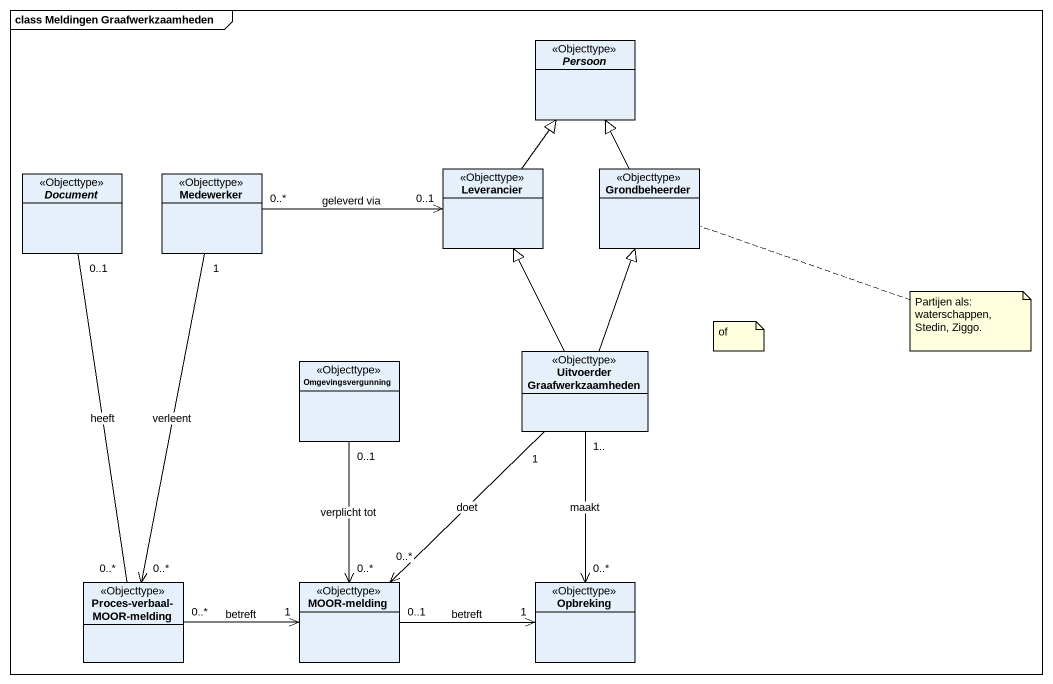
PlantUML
@startuml
mainframe class Meldingen Graafwerkzaamheden
hide circle
hide empty members
abstract class Persoon <<Objecttype>>
class Leverancier <<Objecttype>>
class Grondbeheerder <<Objecttype>>
abstract class Document <<Objecttype>>
class Medewerker <<Objecttype>>
class "Uitvoerder Graafwerkzaamheden" as Uitvoerder <<Objecttype>>
class Omgevingsvergunning <<Objecttype>>
class "Proces-verbaal-MOOR-melding" as Proces_verbaal_MOOR_melding <<Objecttype>>
class "MOOR-melding" as MOOR_melding <<Objecttype>>
class Opbreking <<Objecttype>>
Leverancier -up-|> Persoon
Grondbeheerder -up-|> Persoon
Medewerker "0..*" -right-> "0..1" Leverancier : geleverd via
Medewerker "1" --> "0..*" Proces_verbaal_MOOR_melding : verleent
Uitvoerder -up-|> Leverancier
Uitvoerder -up-|> Grondbeheerder
Uitvoerder "1" --> "0..*" MOOR_melding : doet
Uitvoerder "1.." --> "0..*" Opbreking : maakt
Proces_verbaal_MOOR_melding "0..*" -up- "0..1" Document : heeft
MOOR_melding "0..*" <-up- "0..1" Omgevingsvergunning : verplicht tot
MOOR_melding "1" <-left- "0..*" Proces_verbaal_MOOR_melding : betreft
MOOR_melding "0..1" -right-> "1" Opbreking : betreft
note right of Grondbeheerder : Partijen als: waterschappen, Stedin, Ziggo.
note as N2
  of
end note
@enduml
